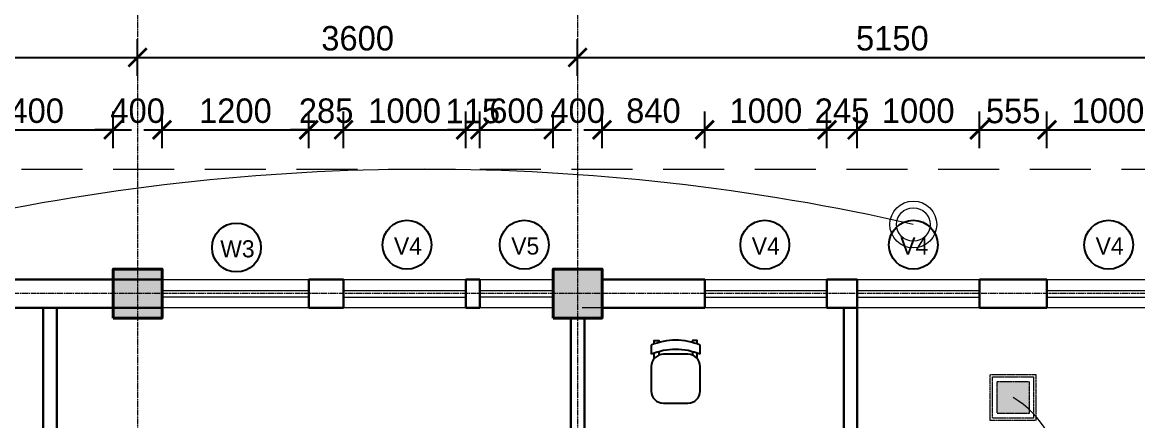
# Model space of a CAD drawing. Header units: inches. Extents: x -3071 to 2534411, y -17796 to 388172.
# Drawn here: x 1620608 to 1629733, y 367810 to 371067 of the extents above; entities that cross this region are included whole.
import ezdxf
from ezdxf.enums import TextEntityAlignment as Align

# ---------------------------------------------------------------- set-up
doc = ezdxf.new("R2010")
doc.units = ezdxf.units.IN
doc.header["$MEASUREMENT"] = 0
for name, pattern in [('ACAD_ISO08W100', [36, 24, -3, 6, -3]), ('CENTER', [2, 1.25, -0.25, 0.25, -0.25]), ('DASHED', [0.75, 0.5, -0.25])]:
    doc.linetypes.add(name, pattern=pattern)
for name, color, linetype, lineweight in [('001-Archi- door window elevation', 92, 'Continuous', 25), ('001-Archi-Opening Tags', 14, 'Continuous', 25), ('A .4 col', 5, 'Continuous', 40), ('A 0.13 dw', 3, 'Continuous', 13), ('A 0.40 wall', 160, 'Continuous', 40), ('A 0.9 RAILING', 100, 'Continuous', 9), ('cen', 50, 'ACAD_ISO08W100', 5), ('conduit Light & fan City', 30, 'Continuous', 5), ('dotted line', 1, 'DASHED', 9), ('p1 walls stone outline', 4, 'Continuous', 30)]:
    doc.layers.add(name, color=color, linetype=linetype, lineweight=lineweight)
for name, color, linetype in [('1 x 4 recessed', 80, 'CENTER'), ('2 x 11 recessed', 60, 'CENTER'), ('emergencylight', 1, 'Continuous'), ('Wires', 1, 'Continuous')]:
    doc.layers.add(name, color=color, linetype=linetype)
doc.styles.add('Archi 100', font='GOTHIC.TTF', dxfattribs={"height": 200})
doc.styles.add('CG', font='GOTHIC.TTF', dxfattribs={"height": 40})
doc.dimstyles.new('Archi 100', dxfattribs={"dimtxt": 200, "dimasz": 150, "dimexe": 150, "dimexo": 300, "dimgap": 50, "dimtad": 1, "dimdec": 0, "dimrnd": 5, "dimzin": 0, "dimdsep": 46, "dimtxsty": 'Archi 100', "dimblk": 'ARCHTICK', "dimcen": 0.09, "dimdle": 150, "dimclrd": 256, "dimclre": 256, "dimclrt": 256, "dimadec": 0, "dimazin": 0, "dimtfac": 1, "dimtdec": 0, "dimtix": 1, "dimtofl": 0, "dimtmove": 0, "dimatfit": 3, "dimfxl": 150, "dimfxlon": 1, "dimtolj": 1, "dimtzin": 0, "dimlwd": -1, "dimlwe": -1, "dimarcsym": 0})

# ---------------------------------------------------------------- blocks, each defined once
blk = doc.blocks.new('vfrfrfef')
at = {"layer": 'A 0.13 dw'}
for points in [[(1185496, 370607.8), (1185496, 370377.8), (1184296.1, 370377.8), (1184296.1, 370607.8)], [(1184296.1, 370465.1), (1185496, 370465.1), (1185496, 370515.1), (1184296.1, 370515.1)]]:
    blk.add_lwpolyline(points, close=True, dxfattribs=at)
blk = doc.blocks.new('ffwef')
at = {"layer": 'A 0.13 dw'}
for points in [[(1184595.9, 368095.5), (1184595.9, 367865.5), (1183596.1, 367865.5), (1183596.1, 368095.5)], [(1183596.1, 367952.7), (1184595.9, 367952.7), (1184595.9, 368002.7), (1183596.1, 368002.7)]]:
    blk.add_lwpolyline(points, close=True, dxfattribs=at)
blk = doc.blocks.new('window tag')
blk.add_circle((0, 0), 200)
at = {"style": 'Archi 100', "flags": 1}
for tag, p in [('WIDTH', (15, 174.5)), ('HEIGHT', (-4.5, -348.5))]:
    blk.add_attdef(tag, p, '', height=200, dxfattribs=at)
at = {"style": 'Archi 100'}
blk.add_attdef('SYMBOL', text='', height=200, dxfattribs=at).set_placement((8, -10.5), align=Align.MIDDLE_CENTER)
blk = doc.blocks.new('DVVE')
at = {"layer": 'A 0.13 dw'}
for points in [[(1185680.7, 368422.3), (1185680.7, 368192.3), (1185080.8, 368192.3), (1185080.8, 368422.3)], [(1185080.8, 368279.6), (1185680.7, 368279.6), (1185680.7, 368329.6), (1185080.8, 368329.6)]]:
    blk.add_lwpolyline(points, close=True, dxfattribs=at)
blk = doc.blocks.new('chair ordinary plan')
at = {"linetype": 'Continuous'}
for p, q in [((100, 515), (-100, 515)), ((-200, 415), (-200, 215)), ((200, 215), (200, 415)), ((-200, 115), (-200, 40)), ((-100, 115), (100, 115)), ((200, 40), (200, 115))]:
    blk.add_line(p, q, dxfattribs=at)
for points in [[(-175, 148.9), (-175, 105.3)], [(-137.5, 93.5), (-137.5, 122.3)], [(137.5, 93.5), (137.5, 122.3)], [(175, 148.9), (175, 105.3)], [(-175, 30.3), (-175, 2.5), (-137.5, 2.5), (-137.5, 18.5)], [(175, 30.3), (175, 2.5), (137.5, 2.5), (137.5, 18.5)]]:
    blk.add_lwpolyline(points, dxfattribs=at)
for centre, radius, start, end in [((-100, 415), 100, 90, 180), ((100, 415), 100, 0, 90), ((-100, 215), 100, 180, 270), ((100, 215), 100, 270, 0), ((0, 595), 520, 247.3799, 292.6201), ((0, 520), 520, 247.3799, 292.6201)]:
    blk.add_arc(centre, radius, start, end, dxfattribs=at)
blk = doc.blocks.new('_ArchTick')
at = {"color": 0, "linetype": 'ByBlock', "const_width": 0.15}
blk.add_lwpolyline([(-0.5, -0.5), (0.5, 0.5)], dxfattribs=at)
blk = doc.blocks.new('*D821')
at = {"transparency": 16777216}
for p, q in [((1619951, 370037.9), (1619951, 370337.9)), ((1621351.2, 370037.9), (1621351.2, 370337.9)), ((1619801, 370187.9), (1621501.2, 370187.9))]:
    blk.add_line(p, q, dxfattribs=at)
at = {"layer": 'Defpoints', "color": 0, "transparency": 16777216}
for p in [(1621351.2, 370187.9), (1621351.2, 369048.6), (1619951, 368963.6)]:
    blk.add_point(p, dxfattribs=at)
at = {"transparency": 16777216, "xscale": 150, "yscale": 150, "zscale": 150, "rotation": 180}
blk.add_blockref('_ArchTick', (1619951, 370187.9), dxfattribs=at)
at = {"transparency": 16777216, "xscale": 150, "yscale": 150, "zscale": 150}
blk.add_blockref('_ArchTick', (1621351.2, 370187.9), dxfattribs=at)
at = {"transparency": 16777216, "insert": (1620651.1, 370342.9), "char_height": 200, "attachment_point": 5, "style": 'Archi 100'}
blk.add_mtext('\\A1;1400', dxfattribs=at)
blk = doc.blocks.new('*D822')
at = {"transparency": 16777216}
for p, q in [((1621351.2, 370037.9), (1621351.2, 370337.9)), ((1621751.2, 370037.9), (1621751.2, 370337.9)), ((1621351.2, 370187.9), (1621201.2, 370187.9)), ((1621751.2, 370187.9), (1621901.2, 370187.9))]:
    blk.add_line(p, q, dxfattribs=at)
at = {"layer": 'Defpoints', "color": 0, "transparency": 16777216}
for p in [(1621751.2, 370187.9), (1621351.2, 369048.6), (1621751.2, 369048.6)]:
    blk.add_point(p, dxfattribs=at)
at = {"transparency": 16777216, "xscale": 150, "yscale": 150, "zscale": 150}
blk.add_blockref('_ArchTick', (1621351.2, 370187.9), dxfattribs=at)
at = {"transparency": 16777216, "xscale": 150, "yscale": 150, "zscale": 150, "rotation": 180}
blk.add_blockref('_ArchTick', (1621751.2, 370187.9), dxfattribs=at)
at = {"transparency": 16777216, "insert": (1621551.2, 370342.9), "char_height": 200, "attachment_point": 5, "style": 'Archi 100'}
blk.add_mtext('\\A1;400', dxfattribs=at)
blk = doc.blocks.new('*D823')
at = {"transparency": 16777216}
for p, q in [((1621751.2, 370037.9), (1621751.2, 370337.9)), ((1622951, 370037.9), (1622951, 370337.9)), ((1621601.2, 370187.9), (1623101, 370187.9))]:
    blk.add_line(p, q, dxfattribs=at)
at = {"layer": 'Defpoints', "color": 0, "transparency": 16777216}
for p in [(1622951, 370187.9), (1621751.2, 369048.6), (1622951, 368963.6)]:
    blk.add_point(p, dxfattribs=at)
at = {"transparency": 16777216, "xscale": 150, "yscale": 150, "zscale": 150, "rotation": 180}
blk.add_blockref('_ArchTick', (1621751.2, 370187.9), dxfattribs=at)
at = {"transparency": 16777216, "xscale": 150, "yscale": 150, "zscale": 150}
blk.add_blockref('_ArchTick', (1622951, 370187.9), dxfattribs=at)
at = {"transparency": 16777216, "insert": (1622351.1, 370342.9), "char_height": 200, "attachment_point": 5, "style": 'Archi 100'}
blk.add_mtext('\\A1;1200', dxfattribs=at)
blk = doc.blocks.new('*D824')
at = {"transparency": 16777216}
for p, q in [((1622951, 370037.9), (1622951, 370337.9)), ((1623235.9, 370037.9), (1623235.9, 370337.9)), ((1622951, 370187.9), (1622801, 370187.9)), ((1623235.9, 370187.9), (1623385.9, 370187.9))]:
    blk.add_line(p, q, dxfattribs=at)
at = {"layer": 'Defpoints', "color": 0, "transparency": 16777216}
for p in [(1623235.9, 370187.9), (1622951, 368963.6), (1623235.9, 368963.6)]:
    blk.add_point(p, dxfattribs=at)
at = {"transparency": 16777216, "xscale": 150, "yscale": 150, "zscale": 150}
blk.add_blockref('_ArchTick', (1622951, 370187.9), dxfattribs=at)
at = {"transparency": 16777216, "xscale": 150, "yscale": 150, "zscale": 150, "rotation": 180}
blk.add_blockref('_ArchTick', (1623235.9, 370187.9), dxfattribs=at)
at = {"transparency": 16777216, "insert": (1623093.5, 370342.9), "char_height": 200, "attachment_point": 5, "style": 'Archi 100'}
blk.add_mtext('\\A1;285', dxfattribs=at)
blk = doc.blocks.new('*D825')
at = {"transparency": 16777216}
for p, q in [((1623235.9, 370037.9), (1623235.9, 370337.9)), ((1624236, 370037.9), (1624236, 370337.9)), ((1623085.9, 370187.9), (1624386, 370187.9))]:
    blk.add_line(p, q, dxfattribs=at)
at = {"layer": 'Defpoints', "color": 0, "transparency": 16777216}
for p in [(1624236, 370187.9), (1623235.9, 368963.6), (1624236, 368963.6)]:
    blk.add_point(p, dxfattribs=at)
at = {"transparency": 16777216, "xscale": 150, "yscale": 150, "zscale": 150, "rotation": 180}
blk.add_blockref('_ArchTick', (1623235.9, 370187.9), dxfattribs=at)
at = {"transparency": 16777216, "xscale": 150, "yscale": 150, "zscale": 150}
blk.add_blockref('_ArchTick', (1624236, 370187.9), dxfattribs=at)
at = {"transparency": 16777216, "insert": (1623735.9, 370342.9), "char_height": 200, "attachment_point": 5, "style": 'Archi 100'}
blk.add_mtext('\\A1;1000', dxfattribs=at)
blk = doc.blocks.new('*D826')
at = {"transparency": 16777216}
for p, q in [((1624236, 370037.9), (1624236, 370337.9)), ((1624351.3, 370037.9), (1624351.3, 370337.9)), ((1624236, 370187.9), (1624086, 370187.9)), ((1624351.3, 370187.9), (1624501.3, 370187.9))]:
    blk.add_line(p, q, dxfattribs=at)
at = {"layer": 'Defpoints', "color": 0, "transparency": 16777216}
for p in [(1624351.3, 370187.9), (1624236, 368963.6), (1624351.3, 368963.6)]:
    blk.add_point(p, dxfattribs=at)
at = {"transparency": 16777216, "xscale": 150, "yscale": 150, "zscale": 150}
blk.add_blockref('_ArchTick', (1624236, 370187.9), dxfattribs=at)
at = {"transparency": 16777216, "xscale": 150, "yscale": 150, "zscale": 150, "rotation": 180}
blk.add_blockref('_ArchTick', (1624351.3, 370187.9), dxfattribs=at)
at = {"transparency": 16777216, "insert": (1624293.6, 370340.4), "char_height": 200, "attachment_point": 5, "style": 'Archi 100'}
blk.add_mtext('\\A1;115', dxfattribs=at)
blk = doc.blocks.new('*D827')
at = {"transparency": 16777216}
for p, q in [((1624351.3, 370037.9), (1624351.3, 370337.9)), ((1624951.2, 370037.9), (1624951.2, 370337.9)), ((1624201.3, 370187.9), (1625101.2, 370187.9))]:
    blk.add_line(p, q, dxfattribs=at)
at = {"layer": 'Defpoints', "color": 0, "transparency": 16777216}
for p in [(1624951.2, 370187.9), (1624951.2, 369048.6), (1624351.3, 368963.6)]:
    blk.add_point(p, dxfattribs=at)
at = {"transparency": 16777216, "xscale": 150, "yscale": 150, "zscale": 150, "rotation": 180}
blk.add_blockref('_ArchTick', (1624351.3, 370187.9), dxfattribs=at)
at = {"transparency": 16777216, "xscale": 150, "yscale": 150, "zscale": 150}
blk.add_blockref('_ArchTick', (1624951.2, 370187.9), dxfattribs=at)
at = {"transparency": 16777216, "insert": (1624651.2, 370342.9), "char_height": 200, "attachment_point": 5, "style": 'Archi 100'}
blk.add_mtext('\\A1;600', dxfattribs=at)
blk = doc.blocks.new('*D828')
at = {"transparency": 16777216}
for p, q in [((1624951.2, 370037.9), (1624951.2, 370337.9)), ((1625351.2, 370037.9), (1625351.2, 370337.9)), ((1624951.2, 370187.9), (1624801.2, 370187.9)), ((1625351.2, 370187.9), (1625501.2, 370187.9))]:
    blk.add_line(p, q, dxfattribs=at)
at = {"layer": 'Defpoints', "color": 0, "transparency": 16777216}
for p in [(1625351.2, 370187.9), (1624951.2, 369048.6), (1625351.2, 369048.6)]:
    blk.add_point(p, dxfattribs=at)
at = {"transparency": 16777216, "xscale": 150, "yscale": 150, "zscale": 150}
blk.add_blockref('_ArchTick', (1624951.2, 370187.9), dxfattribs=at)
at = {"transparency": 16777216, "xscale": 150, "yscale": 150, "zscale": 150, "rotation": 180}
blk.add_blockref('_ArchTick', (1625351.2, 370187.9), dxfattribs=at)
at = {"transparency": 16777216, "insert": (1625151.2, 370342.9), "char_height": 200, "attachment_point": 5, "style": 'Archi 100'}
blk.add_mtext('\\A1;400', dxfattribs=at)
blk = doc.blocks.new('*D829')
at = {"transparency": 16777216}
for p, q in [((1625351.2, 370037.9), (1625351.2, 370337.9)), ((1626191.1, 370037.9), (1626191.1, 370337.9)), ((1625201.2, 370187.9), (1626341.1, 370187.9))]:
    blk.add_line(p, q, dxfattribs=at)
at = {"layer": 'Defpoints', "color": 0, "transparency": 16777216}
for p in [(1626191.1, 370187.9), (1625351.2, 369048.6), (1626191.1, 368963.6)]:
    blk.add_point(p, dxfattribs=at)
at = {"transparency": 16777216, "xscale": 150, "yscale": 150, "zscale": 150, "rotation": 180}
blk.add_blockref('_ArchTick', (1625351.2, 370187.9), dxfattribs=at)
at = {"transparency": 16777216, "xscale": 150, "yscale": 150, "zscale": 150}
blk.add_blockref('_ArchTick', (1626191.1, 370187.9), dxfattribs=at)
at = {"transparency": 16777216, "insert": (1625771.2, 370342.9), "char_height": 200, "attachment_point": 5, "style": 'Archi 100'}
blk.add_mtext('\\A1;840', dxfattribs=at)
blk = doc.blocks.new('*D830')
at = {"transparency": 16777216}
for p, q in [((1626191.1, 370037.9), (1626191.1, 370337.9)), ((1627191, 370037.9), (1627191, 370337.9)), ((1626041.1, 370187.9), (1627341, 370187.9))]:
    blk.add_line(p, q, dxfattribs=at)
at = {"layer": 'Defpoints', "color": 0, "transparency": 16777216}
for p in [(1627191, 370187.9), (1626191.1, 368963.6), (1627191, 368963.6)]:
    blk.add_point(p, dxfattribs=at)
at = {"transparency": 16777216, "xscale": 150, "yscale": 150, "zscale": 150, "rotation": 180}
blk.add_blockref('_ArchTick', (1626191.1, 370187.9), dxfattribs=at)
at = {"transparency": 16777216, "xscale": 150, "yscale": 150, "zscale": 150}
blk.add_blockref('_ArchTick', (1627191, 370187.9), dxfattribs=at)
at = {"transparency": 16777216, "insert": (1626691.1, 370342.9), "char_height": 200, "attachment_point": 5, "style": 'Archi 100'}
blk.add_mtext('\\A1;1000', dxfattribs=at)
blk = doc.blocks.new('*D831')
at = {"transparency": 16777216}
for p, q in [((1627191, 370037.9), (1627191, 370337.9)), ((1627437.9, 370037.9), (1627437.9, 370337.9)), ((1627191, 370187.9), (1627041, 370187.9)), ((1627437.9, 370187.9), (1627587.9, 370187.9))]:
    blk.add_line(p, q, dxfattribs=at)
at = {"layer": 'Defpoints', "color": 0, "transparency": 16777216}
for p in [(1627437.9, 370187.9), (1627191, 368963.6), (1627437.9, 368963.6)]:
    blk.add_point(p, dxfattribs=at)
at = {"transparency": 16777216, "xscale": 150, "yscale": 150, "zscale": 150}
blk.add_blockref('_ArchTick', (1627191, 370187.9), dxfattribs=at)
at = {"transparency": 16777216, "xscale": 150, "yscale": 150, "zscale": 150, "rotation": 180}
blk.add_blockref('_ArchTick', (1627437.9, 370187.9), dxfattribs=at)
at = {"transparency": 16777216, "insert": (1627314.4, 370342.9), "char_height": 200, "attachment_point": 5, "style": 'Archi 100'}
blk.add_mtext('\\A1;245', dxfattribs=at)
blk = doc.blocks.new('*D832')
at = {"transparency": 16777216}
for p, q in [((1627437.9, 370037.9), (1627437.9, 370337.9)), ((1628437.7, 370037.9), (1628437.7, 370337.9)), ((1627287.9, 370187.9), (1628587.7, 370187.9))]:
    blk.add_line(p, q, dxfattribs=at)
at = {"layer": 'Defpoints', "color": 0, "transparency": 16777216}
for p in [(1628437.7, 370187.9), (1627437.9, 368963.6), (1628437.7, 368963.6)]:
    blk.add_point(p, dxfattribs=at)
at = {"transparency": 16777216, "xscale": 150, "yscale": 150, "zscale": 150, "rotation": 180}
blk.add_blockref('_ArchTick', (1627437.9, 370187.9), dxfattribs=at)
at = {"transparency": 16777216, "xscale": 150, "yscale": 150, "zscale": 150}
blk.add_blockref('_ArchTick', (1628437.7, 370187.9), dxfattribs=at)
at = {"transparency": 16777216, "insert": (1627937.8, 370342.9), "char_height": 200, "attachment_point": 5, "style": 'Archi 100'}
blk.add_mtext('\\A1;1000', dxfattribs=at)
blk = doc.blocks.new('*D833')
at = {"transparency": 16777216}
for p, q in [((1628437.7, 370037.9), (1628437.7, 370337.9)), ((1628991.3, 370037.9), (1628991.3, 370337.9)), ((1628287.7, 370187.9), (1629141.3, 370187.9))]:
    blk.add_line(p, q, dxfattribs=at)
at = {"layer": 'Defpoints', "color": 0, "transparency": 16777216}
for p in [(1628991.3, 370187.9), (1628437.7, 368963.6), (1628991.3, 368963.6)]:
    blk.add_point(p, dxfattribs=at)
at = {"transparency": 16777216, "xscale": 150, "yscale": 150, "zscale": 150, "rotation": 180}
blk.add_blockref('_ArchTick', (1628437.7, 370187.9), dxfattribs=at)
at = {"transparency": 16777216, "xscale": 150, "yscale": 150, "zscale": 150}
blk.add_blockref('_ArchTick', (1628991.3, 370187.9), dxfattribs=at)
at = {"transparency": 16777216, "insert": (1628714.5, 370340.4), "char_height": 200, "attachment_point": 5, "style": 'Archi 100'}
blk.add_mtext('\\A1;555', dxfattribs=at)
blk = doc.blocks.new('*D834')
at = {"transparency": 16777216}
for p, q in [((1628991.3, 370037.9), (1628991.3, 370337.9)), ((1629988.8, 370037.9), (1629988.8, 370337.9)), ((1628841.3, 370187.9), (1630138.8, 370187.9))]:
    blk.add_line(p, q, dxfattribs=at)
at = {"layer": 'Defpoints', "color": 0, "transparency": 16777216}
for p in [(1629988.8, 370187.9), (1628991.3, 368963.6), (1629988.8, 368963.6)]:
    blk.add_point(p, dxfattribs=at)
at = {"transparency": 16777216, "xscale": 150, "yscale": 150, "zscale": 150, "rotation": 180}
blk.add_blockref('_ArchTick', (1628991.3, 370187.9), dxfattribs=at)
at = {"transparency": 16777216, "xscale": 150, "yscale": 150, "zscale": 150}
blk.add_blockref('_ArchTick', (1629988.8, 370187.9), dxfattribs=at)
at = {"transparency": 16777216, "insert": (1629490.1, 370342.9), "char_height": 200, "attachment_point": 5, "style": 'Archi 100'}
blk.add_mtext('\\A1;1000', dxfattribs=at)
blk = doc.blocks.new('*D856')
at = {"transparency": 16777216}
for p, q in [((1617951.2, 370630.2), (1617951.2, 370930.2)), ((1621551.2, 370630.2), (1621551.2, 370930.2)), ((1617801.2, 370780.2), (1621701.2, 370780.2))]:
    blk.add_line(p, q, dxfattribs=at)
at = {"layer": 'Defpoints', "color": 0, "transparency": 16777216}
for p in [(1621551.2, 370780.2), (1617951.2, 369048.6), (1621551.2, 369048.6)]:
    blk.add_point(p, dxfattribs=at)
at = {"transparency": 16777216, "xscale": 150, "yscale": 150, "zscale": 150, "rotation": 180}
blk.add_blockref('_ArchTick', (1617951.2, 370780.2), dxfattribs=at)
at = {"transparency": 16777216, "xscale": 150, "yscale": 150, "zscale": 150}
blk.add_blockref('_ArchTick', (1621551.2, 370780.2), dxfattribs=at)
at = {"transparency": 16777216, "insert": (1619751.2, 370935.2), "char_height": 200, "attachment_point": 5, "style": 'Archi 100'}
blk.add_mtext('\\A1;3600', dxfattribs=at)
blk = doc.blocks.new('*D857')
at = {"transparency": 16777216}
for p, q in [((1621551.2, 370630.2), (1621551.2, 370930.2)), ((1625151.2, 370630.2), (1625151.2, 370930.2)), ((1621401.2, 370780.2), (1625301.2, 370780.2))]:
    blk.add_line(p, q, dxfattribs=at)
at = {"layer": 'Defpoints', "color": 0, "transparency": 16777216}
for p in [(1625151.2, 370780.2), (1621551.2, 369048.6), (1625151.2, 369048.6)]:
    blk.add_point(p, dxfattribs=at)
at = {"transparency": 16777216, "xscale": 150, "yscale": 150, "zscale": 150, "rotation": 180}
blk.add_blockref('_ArchTick', (1621551.2, 370780.2), dxfattribs=at)
at = {"transparency": 16777216, "xscale": 150, "yscale": 150, "zscale": 150}
blk.add_blockref('_ArchTick', (1625151.2, 370780.2), dxfattribs=at)
at = {"transparency": 16777216, "insert": (1623351.2, 370935.2), "char_height": 200, "attachment_point": 5, "style": 'Archi 100'}
blk.add_mtext('\\A1;3600', dxfattribs=at)
blk = doc.blocks.new('*D858')
at = {"transparency": 16777216}
for p, q in [((1625151.2, 370630.2), (1625151.2, 370930.2)), ((1630301.2, 370630.2), (1630301.2, 370930.2)), ((1625001.2, 370780.2), (1630451.2, 370780.2))]:
    blk.add_line(p, q, dxfattribs=at)
at = {"layer": 'Defpoints', "color": 0, "transparency": 16777216}
for p in [(1630301.2, 370780.2), (1625151.2, 369048.6), (1630301.2, 369048.6)]:
    blk.add_point(p, dxfattribs=at)
at = {"transparency": 16777216, "xscale": 150, "yscale": 150, "zscale": 150, "rotation": 180}
blk.add_blockref('_ArchTick', (1625151.2, 370780.2), dxfattribs=at)
at = {"transparency": 16777216, "xscale": 150, "yscale": 150, "zscale": 150}
blk.add_blockref('_ArchTick', (1630301.2, 370780.2), dxfattribs=at)
at = {"transparency": 16777216, "insert": (1627726.2, 370935.2), "char_height": 200, "attachment_point": 5, "style": 'Archi 100'}
blk.add_mtext('\\A1;5150', dxfattribs=at)
blk = doc.blocks.new('*D865')
at = {"transparency": 16777216}
for p, q in [((1610551.2, 371210), (1610551.2, 371510)), ((1649601.2, 371210), (1649601.2, 371510)), ((1610401.2, 371360), (1649751.2, 371360))]:
    blk.add_line(p, q, dxfattribs=at)
at = {"layer": 'Defpoints', "color": 0, "transparency": 16777216}
for p in [(1649601.2, 371360), (1610551.2, 369048.6), (1649601.2, 369048.6)]:
    blk.add_point(p, dxfattribs=at)
at = {"transparency": 16777216, "xscale": 150, "yscale": 150, "zscale": 150, "rotation": 180}
blk.add_blockref('_ArchTick', (1610551.2, 371360), dxfattribs=at)
at = {"transparency": 16777216, "xscale": 150, "yscale": 150, "zscale": 150}
blk.add_blockref('_ArchTick', (1649601.2, 371360), dxfattribs=at)
at = {"transparency": 16777216, "insert": (1630076.2, 371515.1), "char_height": 200, "attachment_point": 5, "style": 'Archi 100'}
blk.add_mtext('\\A1;39050', dxfattribs=at)
blk = doc.blocks.new('*D922')
at = {"transparency": 16777216}
for p, q in [((1652081.4, 369048.6), (1652081.4, 369198.6)), ((1651931.4, 369048.6), (1652231.4, 369048.6)), ((1651931.4, 368667.8), (1652231.4, 368667.8)), ((1652081.4, 368667.8), (1652081.4, 368517.8))]:
    blk.add_line(p, q, dxfattribs=at)
at = {"layer": 'Defpoints', "color": 0, "transparency": 16777216}
for p in [(1649601.2, 369048.6), (0, 368667.8), (1652081.4, 368667.8)]:
    blk.add_point(p, dxfattribs=at)
at = {"transparency": 16777216, "xscale": 150, "yscale": 150, "zscale": 150}
for p, rotation in [((1652081.4, 369048.6), 270), ((1652081.4, 368667.8), 90)]:
    blk.add_blockref('_ArchTick', p, dxfattribs=dict(at, rotation=rotation))
at = {"transparency": 16777216, "insert": (1651926.3, 368858.2), "char_height": 200, "attachment_point": 5, "rotation": 90, "style": 'Archi 100'}
blk.add_mtext('\\A1;380', dxfattribs=at)
blk = doc.blocks.new('*D923')
at = {"transparency": 16777216}
for p, q in [((2480.2, 368817.8), (2480.2, 364298.6)), ((2330.2, 368667.8), (2630.2, 368667.8)), ((2630.2, 364448.6), (2330.2, 364448.6))]:
    blk.add_line(p, q, dxfattribs=at)
at = {"layer": 'Defpoints', "color": 0, "transparency": 16777216}
for p in [(0, 368667.8), (2480.2, 364448.6), (1649601.2, 364448.6)]:
    blk.add_point(p, dxfattribs=at)
at = {"transparency": 16777216, "xscale": 150, "yscale": 150, "zscale": 150}
for p, rotation in [((2480.2, 368667.8), 90), ((2480.2, 364448.6), 270)]:
    blk.add_blockref('_ArchTick', p, dxfattribs=dict(at, rotation=rotation))
at = {"transparency": 16777216, "insert": (2325.2, 366558.2), "char_height": 200, "attachment_point": 5, "rotation": 90, "style": 'Archi 100'}
blk.add_mtext('\\A1;4220', dxfattribs=at)
blk = doc.blocks.new('*D1158')
at = {"transparency": 16777216}
for p, q in [((1765923.7, 369050.2), (1765923.7, 369200.2)), ((1765773.7, 369050.2), (1766073.7, 369050.2)), ((1765773.7, 368669.3), (1766073.7, 368669.3)), ((1765923.7, 368669.3), (1765923.7, 368519.3))]:
    blk.add_line(p, q, dxfattribs=at)
at = {"layer": 'Defpoints', "color": 0, "transparency": 16777216}
for p in [(1764300.5, 369050.2), (0, 368669.3), (1765923.7, 368669.3)]:
    blk.add_point(p, dxfattribs=at)
at = {"transparency": 16777216, "xscale": 150, "yscale": 150, "zscale": 150}
for p, rotation in [((1765923.7, 369050.2), 270), ((1765923.7, 368669.3), 90)]:
    blk.add_blockref('_ArchTick', p, dxfattribs=dict(at, rotation=rotation))
at = {"transparency": 16777216, "insert": (1765768.6, 368859.8), "char_height": 200, "attachment_point": 5, "rotation": 90, "style": 'Archi 100'}
blk.add_mtext('\\A1;380', dxfattribs=at)
blk = doc.blocks.new('*D1159')
at = {"transparency": 16777216}
for p, q in [((1623.2, 368819.3), (1623.2, 364300.2)), ((1473.2, 368669.3), (1773.2, 368669.3)), ((1773.2, 364450.2), (1473.2, 364450.2))]:
    blk.add_line(p, q, dxfattribs=at)
at = {"layer": 'Defpoints', "color": 0, "transparency": 16777216}
for p in [(0, 368669.3), (1623.2, 364450.2), (1764300.5, 364450.2)]:
    blk.add_point(p, dxfattribs=at)
at = {"transparency": 16777216, "xscale": 150, "yscale": 150, "zscale": 150}
for p, rotation in [((1623.2, 368669.3), 90), ((1623.2, 364450.2), 270)]:
    blk.add_blockref('_ArchTick', p, dxfattribs=dict(at, rotation=rotation))
at = {"transparency": 16777216, "insert": (1468.2, 366559.8), "char_height": 200, "attachment_point": 5, "rotation": 90, "style": 'Archi 100'}
blk.add_mtext('\\A1;4220', dxfattribs=at)
blk = doc.blocks.new('1by1 15w')
at = {"layer": '2 x 11 recessed', "lineweight": 0, "true_color": 0xffffff}
h = blk.add_hatch(dxfattribs=at)
h.set_pattern_fill('DOTS', scale=7.6)
h.set_pattern_definition([(0, (-24150.00014, -28906.40267), (0.2375, 0.475), [0, -0.475])])
h.paths.add_polyline_path([(111699.2, 133932.3), (111912, 133932.3), (111912, 133719.5), (111699.2, 133719.5)])
at = {"layer": '2 x 11 recessed', "lineweight": 0}
for points in [[(111653.6, 133977.9), (111957.6, 133977.9), (111957.6, 133673.9), (111653.6, 133673.9)], [(111668.8, 133962.7), (111942.4, 133962.7), (111942.4, 133689.1), (111668.8, 133689.1)], [(111699.2, 133932.3), (111912, 133932.3), (111912, 133719.5), (111699.2, 133719.5)]]:
    blk.add_lwpolyline(points, close=True, dxfattribs=at)
blk = doc.blocks.new('emergency')
at = {"layer": 'conduit Light & fan City'}
for radius in [128, 91.5]:
    blk.add_circle((0, 0), radius, dxfattribs=at)

msp = doc.modelspace()

# ---------------------------------------------------------------- hatches: boundary and pattern name
at = {"layer": 'A .4 col', "linetype": 'Continuous'}
h = msp.add_hatch(color=256, dxfattribs=at)
h.dxf.hatch_style = 1
h.paths.add_polyline_path([(1621351.17, 368648.63), (1621751.17, 368648.63), (1621751.17, 369048.63), (1621351.17, 369048.63)])
h = msp.add_hatch(color=256, dxfattribs=at)
h.dxf.hatch_style = 1
h.paths.add_polyline_path([(1624951.17, 368648.63), (1625351.17, 368648.63), (1625351.17, 369048.63), (1624951.17, 369048.63)])

# ---------------------------------------------------------------- linework, layer by layer
for points in [[(1621351.17, 368648.63), (1621751.17, 368648.63), (1621751.17, 369048.63), (1621351.17, 369048.63)], [(1624951.17, 368648.63), (1625351.17, 368648.63), (1625351.17, 369048.63), (1624951.17, 369048.63)]]:
    msp.add_lwpolyline(points, close=True, dxfattribs=at)
at = {"layer": 'A 0.40 wall', "ltscale": 15}
msp.add_line((1621351.17, 368733.63), (1621351.17, 368963.63), dxfattribs=at)
at = {"layer": 'A 0.9 RAILING', "ltscale": 20}
msp.add_line((1625351.17, 368733.63), (1625189.58, 368733.63), dxfattribs=at)
at = {"layer": 'cen', "ltscale": 2}
for p, q in [((1621551.17, 372579.01), (1621551.17, 347493.99)), ((1625151.17, 372579.01), (1625151.17, 347493.99)), ((1653916.17, 368848.63), (1606236.17, 368848.63))]:
    msp.add_line(p, q, dxfattribs=at)
at = {"layer": 'dotted line', "ltscale": 1000}
msp.add_line((1630101.17, 369863.63), (1609424.36, 369863.63), dxfattribs=at)
at = {"layer": 'p1 walls stone outline'}
for p, q in [((1621751.17, 368963.63), (1619951.05, 368963.63)), ((1622951.05, 368963.63), (1622951.05, 368733.63)), ((1623235.89, 368963.63), (1622951.05, 368963.63)), ((1623235.89, 368963.63), (1623235.89, 368733.63)), ((1624351.28, 368963.63), (1624235.77, 368963.63)), ((1624236, 368963.63), (1624236, 368733.63)), ((1624351.28, 368733.63), (1624351.28, 368963.63)), ((1625351.17, 368733.63), (1625351.17, 368963.63)), ((1626191.13, 368963.63), (1625351.17, 368963.63)), ((1626191.13, 368733.63), (1626191.13, 368963.63)), ((1627191.02, 368733.63), (1627191.02, 368963.63)), ((1627437.85, 368963.63), (1627191.02, 368963.63)), ((1627437.85, 368733.63), (1627437.85, 368963.63)), ((1628988.96, 368963.63), (1628437.74, 368963.63)), ((1628437.74, 368963.63), (1628437.74, 368733.63)), ((1628991.29, 368733.63), (1628991.29, 368963.63)), ((1621751.17, 368733.63), (1619951.05, 368733.63)), ((1620779.25, 368733.63), (1620779.25, 364048.63)), ((1620889.25, 368733.63), (1620889.25, 364278.63)), ((1623235.89, 368733.63), (1622951.05, 368733.63)), ((1624351.05, 368733.63), (1624235.53, 368733.63)), ((1626191.13, 368733.63), (1625351.17, 368733.63)), ((1627437.85, 368733.63), (1627191.02, 368733.63)), ((1627327.85, 368733.63), (1627327.85, 365285.39)), ((1627437.85, 368733.63), (1627437.85, 365285.39)), ((1628988.96, 368733.63), (1628437.74, 368733.63)), ((1625096.17, 368648.63), (1625096.17, 364448.63)), ((1625206.17, 368648.63), (1625206.17, 364448.63))]:
    msp.add_line(p, q, dxfattribs=at)
at = {"layer": 'Wires', "lineweight": 9}
for centre, radius, start, end in [((1623900.37, 351942.5), 17922.55, 77.113231, 102.886769), ((1628311.64, 367325.95), 784.01, 300.822301, 59.177699)]:
    msp.add_arc(centre, radius, start, end, dxfattribs=at)

# ---------------------------------------------------------------- block references
at = {"extrusion": (1.17358e-06, -2.279e-14, 1), "rotation": 179.9999988873495}
msp.add_blockref('chair ordinary plan', (1625953.36, 368467.21, 1.91), dxfattribs=at)
at = {"layer": '001-Archi- door window elevation', "color": 2}
for name, p in [('vfrfrfef', (437455.05, -1644.21)), ('ffwef', (439639.82, 868.13)), ('DVVE', (439270.5, 541.28)), ('ffwef', (442595.07, 868.13)), ('ffwef', (443841.79, 868.13)), ('ffwef', (445392.9, 868.13))]:
    msp.add_blockref(name, p, dxfattribs=at)
at = {"layer": '001-Archi-Opening Tags'}
ref = msp.add_blockref('window tag', (1622359.77, 369225.36), dxfattribs=at)
ref.add_attrib('SYMBOL', 'W3', dxfattribs={"layer": '0', "height": 140, "style": 'CG'}).set_placement((1622367.77, 369214.86), align=Align.MIDDLE_CENTER)
ref = msp.add_blockref('window tag', (1623754.83, 369248.16), dxfattribs=at)
ref.add_attrib('SYMBOL', 'V4', dxfattribs={"layer": '0', "height": 140, "style": 'CG'}).set_placement((1623762.83, 369237.66), align=Align.MIDDLE_CENTER)
ref = msp.add_blockref('window tag', (1624714.63, 369248.16), dxfattribs=at)
ref.add_attrib('SYMBOL', 'V5', dxfattribs={"layer": '0', "height": 140, "style": 'CG'}).set_placement((1624722.63, 369237.66), align=Align.MIDDLE_CENTER)
ref = msp.add_blockref('window tag', (1626682.39, 369248.16), dxfattribs=at)
ref.add_attrib('SYMBOL', 'V4', dxfattribs={"layer": '0', "height": 140, "style": 'CG'}).set_placement((1626690.39, 369237.66), align=Align.MIDDLE_CENTER)
ref = msp.add_blockref('window tag', (1627897.55, 369248.16), dxfattribs=at)
ref.add_attrib('SYMBOL', 'V4', dxfattribs={"layer": '0', "height": 140, "style": 'CG'}).set_placement((1627905.55, 369237.66), align=Align.MIDDLE_CENTER)
ref = msp.add_blockref('window tag', (1629495.77, 369248.16), dxfattribs=at)
ref.add_attrib('SYMBOL', 'V4', dxfattribs={"layer": '0', "height": 140, "style": 'CG'}).set_placement((1629503.77, 369237.66), align=Align.MIDDLE_CENTER)
at = {"layer": '1 x 4 recessed', "xscale": 1.232584708463633, "yscale": 1.232584708463633, "zscale": 1.232584708463633}
msp.add_blockref('1by1 15w', (1490903.53, 203047.43), dxfattribs=at)
at = {"layer": 'emergencylight', "xscale": 1.5, "yscale": 1.5, "zscale": 1.5}
msp.add_blockref('emergency', (1627897.55, 369413.63), dxfattribs=at)

# ---------------------------------------------------------------- dimensions: what is measured, and where the dimension line sits
for base, p1, p2, picture, middle in [((1649601.17, 371360.03), (1610551.17, 369048.63), (1649601.17, 369048.63), '*D865', (1630076.17, 371515.06)), ((1621551.17, 370780.17), (1617951.17, 369048.63), (1621551.17, 369048.63), '*D856', (1619751.17, 370935.2)), ((1625151.17, 370780.17), (1621551.17, 369048.63), (1625151.17, 369048.63), '*D857', (1623351.17, 370935.2)), ((1630301.17, 370780.17), (1625151.17, 369048.63), (1630301.17, 369048.63), '*D858', (1627726.17, 370935.2))]:
    dim = msp.add_linear_dim(base=base, p1=p1, p2=p2, dimstyle='Archi 100')
    dim.commit()
    dim.dimension.update_dxf_attribs({"geometry": picture, "text_midpoint": middle})
for base, p1, p2, picture, middle in [((1621351.17, 370187.87), (1619951.05, 368963.63), (1621351.17, 369048.63), '*D821', (1620651.11, 370342.9)), ((1621751.17, 370187.87), (1621351.17, 369048.63), (1621751.17, 369048.63), '*D822', (1621551.17, 370342.9)), ((1622951.05, 370187.87), (1621751.17, 369048.63), (1622951.05, 368963.63), '*D823', (1622351.11, 370342.9)), ((1623235.89, 370187.87), (1622951.05, 368963.63), (1623235.89, 368963.63), '*D824', (1623093.47, 370342.9)), ((1624236, 370187.87), (1623235.89, 368963.63), (1624236, 368963.63), '*D825', (1623735.94, 370342.9)), ((1624351.28, 370187.87), (1624236, 368963.63), (1624351.28, 368963.63), '*D826', (1624293.64, 370340.39)), ((1624951.17, 370187.87), (1624351.28, 368963.63), (1624951.17, 369048.63), '*D827', (1624651.23, 370342.9)), ((1625351.17, 370187.87), (1624951.17, 369048.63), (1625351.17, 369048.63), '*D828', (1625151.17, 370342.9)), ((1626191.13, 370187.87), (1625351.17, 369048.63), (1626191.13, 368963.63), '*D829', (1625771.15, 370342.9)), ((1627191.02, 370187.87), (1626191.13, 368963.63), (1627191.02, 368963.63), '*D830', (1626691.08, 370342.9)), ((1627437.85, 370187.87), (1627191.02, 368963.63), (1627437.85, 368963.63), '*D831', (1627314.44, 370342.9)), ((1628437.74, 370187.87), (1627437.85, 368963.63), (1628437.74, 368963.63), '*D832', (1627937.8, 370342.9)), ((1628991.29, 370187.87), (1628437.74, 368963.63), (1628991.29, 368963.63), '*D833', (1628714.51, 370340.39)), ((1629988.85, 370187.87), (1628991.29, 368963.63), (1629988.85, 368963.63), '*D834', (1629490.07, 370342.9))]:
    dim = msp.add_linear_dim(base=base, p1=p1, p2=p2, dimstyle='Archi 100', override={"dimtmove": 1})
    dim.commit()
    dim.dimension.update_dxf_attribs({"geometry": picture, "text_midpoint": middle})
for base, p1, p2, picture, middle in [((1765923.68, 368669.34), (1764300.46, 369050.17), (0, 368669.34), '*D1158', (1765768.65, 368859.76)), ((1652081.35, 368667.8), (1649601.17, 369048.63), (0, 368667.8), '*D922', (1651926.32, 368858.22))]:
    dim = msp.add_linear_dim(base=base, p1=p1, p2=p2, angle=90, dimstyle='Archi 100')
    dim.commit()
    dim.dimension.update_dxf_attribs({"geometry": picture, "text_midpoint": middle})
for base, p1, p2, picture, middle in [((1623.21, 364450.17), (0, 368669.34), (1764300.46, 364450.17), '*D1159', (1468.18, 366559.76)), ((2480.18, 364448.63), (0, 368667.8), (1649601.17, 364448.63), '*D923', (2325.15, 366558.22))]:
    dim = msp.add_linear_dim(base=base, p1=p1, p2=p2, angle=90, dimstyle='Archi 100', override={"dimtmove": 1})
    dim.commit()
    dim.dimension.update_dxf_attribs({"geometry": picture, "text_midpoint": middle})

doc.saveas('drawing.dxf')
